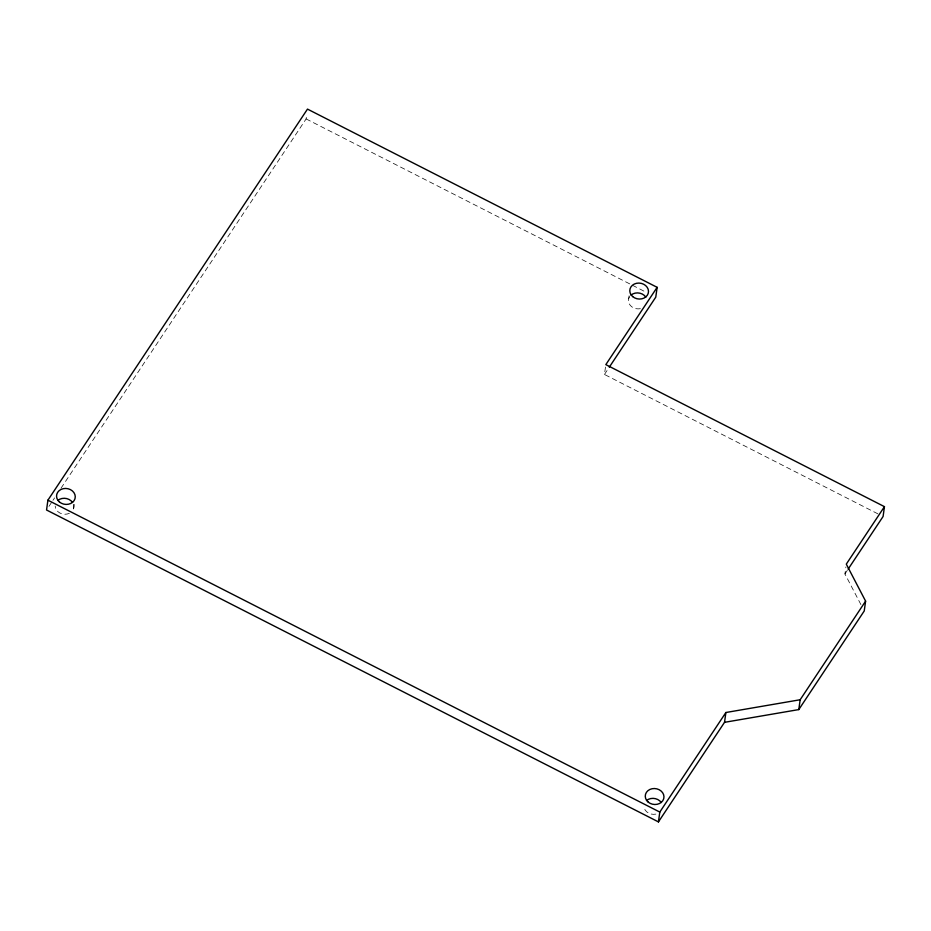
<?xml version="1.0" encoding="UTF-8"?>
<svg xmlns="http://www.w3.org/2000/svg" width="931" height="931" viewBox="0 0 931 931"><rect width="100%" height="100%" fill="white"/><g stroke="black" fill="none" stroke-linecap="round" stroke-linejoin="round"><path stroke-width="0.7" stroke-dasharray="4.66 3.49" d="M73.63 508.535L74.212 504.323M61.015 488.216L306.113 118.924L306.706 114.711M877.898 513.842L604.463 374.46L605.627 366.034M628.693 298.618L629.077 295.814M860.907 604.591L844.929 573.973L845.907 566.956M48.959 506.371L52.171 501.53M52.974 500.319L54.592 497.899M604.463 374.46L608.467 368.42M844.929 573.973L847.315 570.377M306.113 118.924L631.16 284.607M632.463 285.27L645.404 291.869M640.365 308.673A9.391 7.972 7.9 0 1 630.462 305.589A9.391 7.972 7.9 0 1 629.577 296.71M73.537 504.393A9.391 7.972 7.9 0 1 72.734 510.444M69.371 513.295A9.391 7.972 7.9 0 1 55.185 506.057M655.843 814.125A9.391 7.972 7.9 0 1 643.891 806.141"/><path stroke-width="1.4" d="M47.912 500.18L46.55 510.002L658.438 821.898L724.527 722.328L725.889 712.506L800.16 699.751L865.609 601.147L846.291 564.139L884.45 506.65L605.825 364.626L657.135 287.33L307.486 109.102L47.912 500.18L659.8 812.076L658.438 821.898M657.135 287.33L655.773 297.152L609.27 367.21M724.527 722.328L798.786 709.585L800.16 699.751M865.609 601.147L864.236 610.969L798.786 709.585M884.45 506.65L883.088 516.484L848.106 569.178M659.8 812.076L725.889 712.506M631.032 295.092A9.391 7.972 7.9 0 1 645.8 297.07M57.803 500.471A9.391 7.972 7.9 0 1 72.56 502.449M646.51 800.544A9.391 7.972 7.9 0 1 661.266 802.522M632.649 296.57A9.391 7.972 7.9 0 0 648.232 293.335A9.391 7.972 7.9 0 0 636.548 283.292A9.391 7.972 7.9 0 0 632.649 296.57M59.409 501.949A9.391 7.972 7.9 0 0 74.992 498.713A9.391 7.972 7.9 0 0 63.308 488.659A9.391 7.972 7.9 0 0 59.409 501.949M648.116 802.022A9.391 7.972 7.9 0 0 663.698 798.786A9.391 7.972 7.9 0 0 652.026 788.743A9.391 7.972 7.9 0 0 648.116 802.022"/></g></svg>
